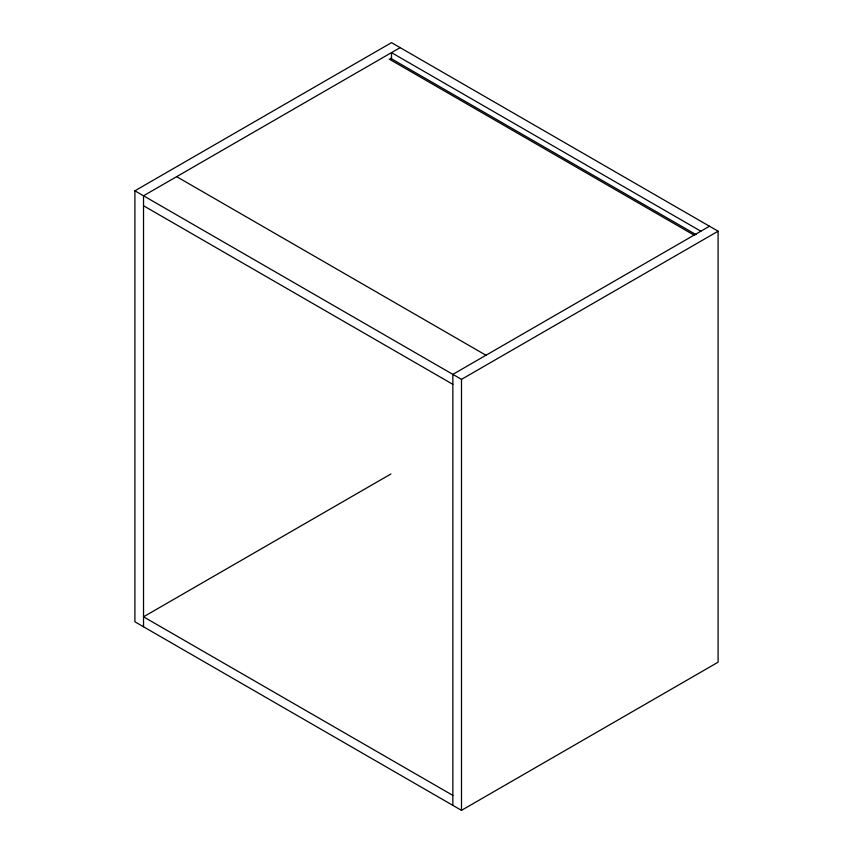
<?xml version="1.0" encoding="UTF-8"?>
<svg xmlns="http://www.w3.org/2000/svg" width="853" height="853" viewBox="0 0 853 853"><rect width="100%" height="100%" fill="white"/><g stroke="black" fill="none" stroke-linecap="round" stroke-linejoin="round"><path stroke-width="1.28" d="M134.902 190.805L391.506 42.65L718.098 231.206L718.098 662.195L461.494 810.35L134.902 621.794L134.902 190.805L461.494 379.361L718.098 231.206M400.142 47.629L143.528 195.785L143.528 626.774M709.472 226.226L452.858 374.371L452.858 805.371M390.93 473.969L143.528 616.815L452.858 795.401M700.835 231.206L391.506 52.619L391.506 59.145M390.546 58.26L696.037 234.628M389.149 59.07L694.63 235.439M176.656 176.656L485.986 355.253M143.528 205.754L452.858 384.34M461.494 379.361L461.494 810.35"/></g></svg>
